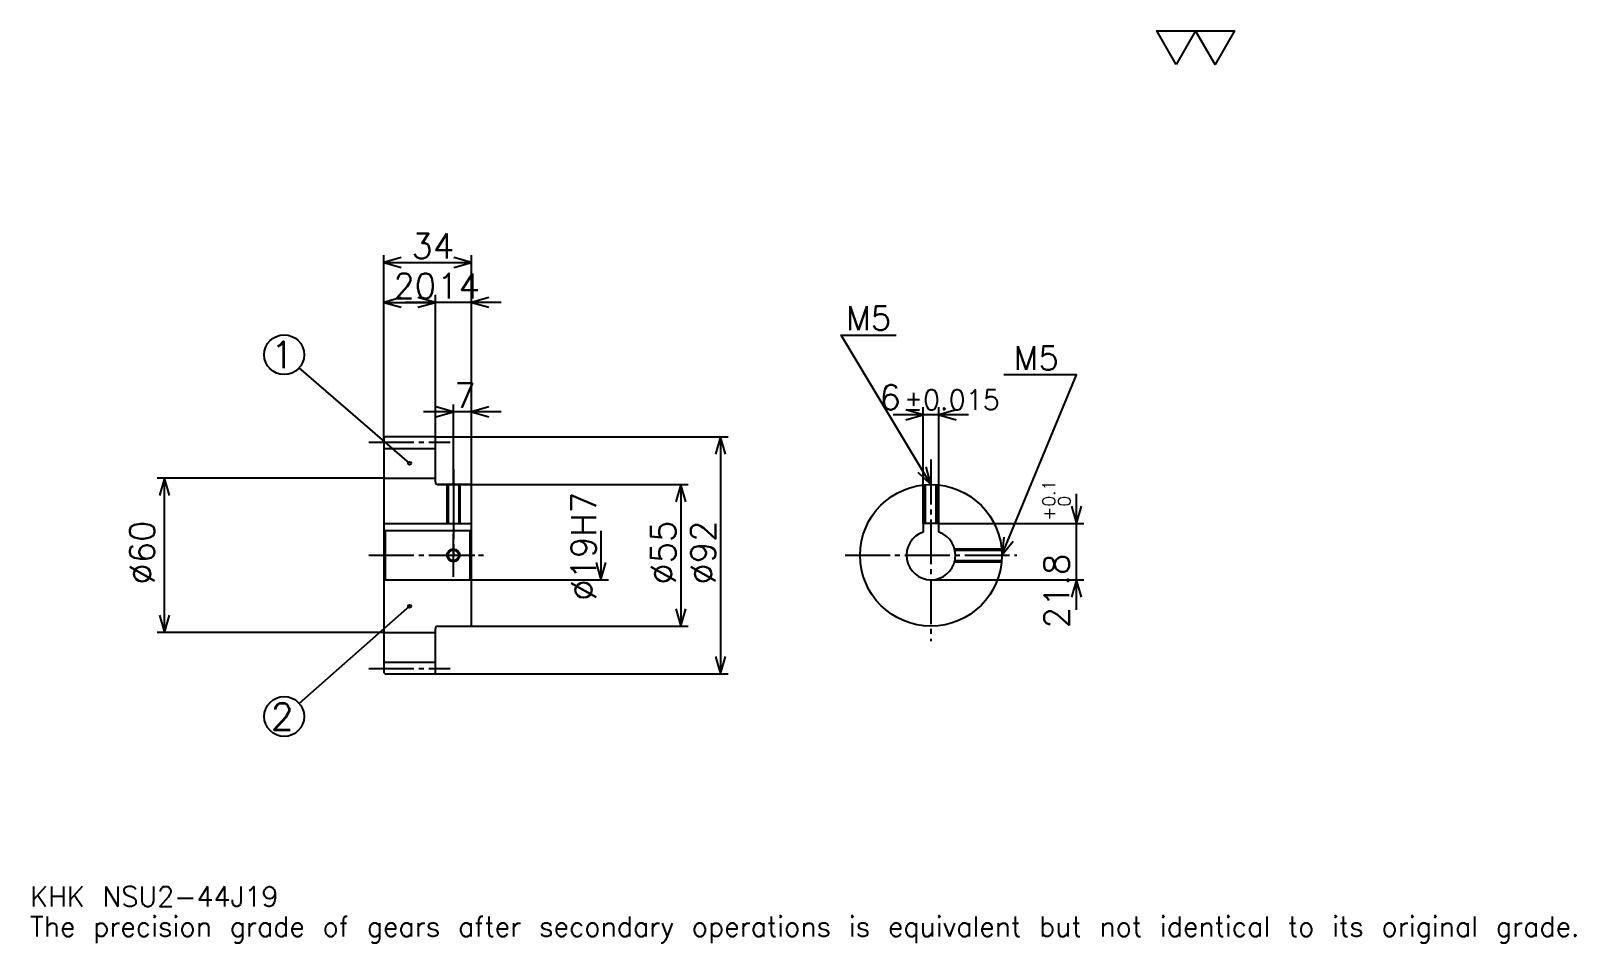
# Model space of a CAD drawing. Extents: x 20 to 620, y 7 to 361.
import ezdxf

# ---------------------------------------------------------------- set-up
doc = ezdxf.new("R2010")
doc.units = 0
doc.linetypes.add('DASHDOT', pattern=[23.217392, 17.413043, -1.934783, 1.934783, -1.934783])
doc.layers.get('0').update_dxf_attribs({"linetype": 'CONTINUOUS'})
doc.layers.add('DASHDOT', color=6, linetype='DASHDOT')
doc.styles.add('KANJI', font='TXT', dxfattribs={"bigfont": 'BIGFONT'})

msp = doc.modelspace()

# ---------------------------------------------------------------- linework, layer by layer
at = {"color": 5}
for p, q in [((156.717407, 203.684784), (156.717407, 274.304352)), ((156.717407, 271.402161), (190.717407, 271.402161)), ((190.717407, 203.684784), (190.717407, 274.304352)), ((176.717407, 203.684784), (176.717407, 258.826111)), ((156.717407, 255.92392), (176.717407, 255.92392)), ((202.326111, 255.92392), (165.108704, 255.92392)), ((166.717407, 193.434784), (123.873535, 230.515778)), ((183.717407, 203.684784), (183.717407, 216.260864)), ((202.326111, 213.358704), (172.108704, 213.358704)), ((383.739136, 212.271744), (354.521759, 212.271744)), ((366.130432, 169.984787), (366.130432, 215.17392)), ((372.130432, 169.984787), (372.130432, 215.17392)), ((156.717407, 203.184784), (156.717407, 203.684784)), ((176.217407, 203.684784), (190.717407, 203.684784)), ((176.717407, 203.184784), (176.717407, 203.684784)), ((183.717407, 185.184784), (183.717407, 203.684784)), ((183.717407, 185.184784), (183.717407, 203.684784)), ((190.717407, 203.684784), (290.358704, 203.684784)), ((190.717407, 184.684784), (190.717407, 203.684784)), ((287.456543, 203.684784), (287.456543, 111.684784)), ((156.717407, 187.684784), (68.684799, 187.684784)), ((71.586975, 127.684784), (71.586975, 187.684784)), ((177.717407, 185.184784), (190.717407, 185.184784)), ((190.717407, 185.184784), (274.880463, 185.184784)), ((271.978271, 185.184784), (271.978271, 130.184784)), ((425.652191, 136.576096), (425.652191, 181.593475)), ((372.130432, 169.984787), (428.554352, 169.984787)), ((241.021759, 167.184784), (241.021759, 148.184784)), ((190.717407, 148.184784), (243.923935, 148.184784)), ((369.130432, 148.184784), (428.554352, 148.184784)), ((166.717407, 137.934784), (123.832016, 100.201378)), ((156.717407, 127.684784), (68.684799, 127.684784)), ((177.717407, 130.184784), (190.717407, 130.184784)), ((190.717407, 130.184784), (274.880463, 130.184784)), ((176.217407, 111.684784), (190.717407, 111.684784)), ((190.717407, 111.684784), (290.358704, 111.684784))]:
    msp.add_line(p, q, dxfattribs=at)
at = {"color": 4}
for p, q in [((156.717407, 199.184784), (176.717407, 199.184784)), ((156.717407, 187.684784), (176.717407, 187.684784)), ((156.717407, 169.984787), (190.717407, 169.984787)), ((157.217407, 167.184784), (157.217407, 148.184784)), ((190.217407, 167.184784), (190.717407, 167.684784)), ((190.217407, 148.184784), (190.717407, 147.684784)), ((156.717407, 127.684784), (176.717407, 127.684784)), ((156.717407, 116.184784), (176.717407, 116.184784))]:
    msp.add_line(p, q, dxfattribs=at)
at = {"color": 7}
msp.add_lwpolyline([(464.347839, 348.260864), (456.802185, 361.339996), (486.984802, 361.339996), (479.439148, 348.260864), (471.893494, 361.339996), (464.347839, 348.260864)], dxfattribs=at)
at = {"color": 5}
for points in [[(163.489151, 273.336975), (156.717407, 271.402161), (163.489151, 269.467407)], [(183.945663, 269.467407), (190.717407, 271.402161), (183.945663, 273.336975)], [(163.489151, 257.858704), (156.717407, 255.92392), (163.489151, 253.989136)], [(169.945663, 253.989136), (176.717407, 255.92392), (169.945663, 257.858704)], [(169.945663, 253.989136), (176.717407, 255.92392), (169.945663, 257.858704)], [(197.489151, 257.858704), (190.717407, 255.92392), (197.489151, 253.989136)], [(369.130432, 185.184784), (334.304382, 243.228271), (355.586975, 243.228271)], [(396.630432, 157.684784), (425.652191, 227.75), (397.404358, 227.75)], [(176.945663, 211.42392), (183.717407, 213.358704), (176.945663, 215.293488)], [(197.489151, 215.293488), (190.717407, 213.358704), (197.489151, 211.42392)], [(359.358704, 210.33696), (366.130432, 212.271744), (359.358704, 214.206528)], [(378.902191, 214.206528), (372.130432, 212.271744), (378.902191, 210.33696)], [(289.391327, 196.91304), (287.456543, 203.684784), (285.521759, 196.91304)], [(363.987366, 189.996063), (369.130432, 185.184784), (367.305481, 191.986938)], [(73.521759, 180.91304), (71.586975, 187.684784), (69.652191, 180.91304)], [(273.913055, 178.41304), (271.978271, 185.184784), (270.043488, 178.41304)], [(423.717407, 176.756531), (425.652191, 169.984787), (427.586975, 176.756531)], [(397.434357, 164.681473), (396.630432, 157.684784), (401.009369, 163.200653)], [(239.086975, 154.956528), (241.021759, 148.184784), (242.956543, 154.956528)], [(427.586975, 141.41304), (425.652191, 148.184784), (423.717407, 141.41304)], [(69.652191, 134.456528), (71.586975, 127.684784), (73.521759, 134.456528)], [(270.043488, 136.956528), (271.978271, 130.184784), (273.913055, 136.956528)], [(285.521759, 118.456528), (287.456543, 111.684784), (289.391327, 118.456528)]]:
    msp.add_lwpolyline(points, dxfattribs=at)
at = {"color": 4}
for points in [[(176.717407, 186.184784), (176.717407, 203.184784), (176.217407, 203.684784), (157.217407, 203.684784), (156.717407, 203.184784), (156.717407, 147.684784)], [(177.717407, 130.184784), (190.217407, 130.184784), (190.717407, 130.684784), (190.717407, 184.684784), (190.217407, 185.184784), (177.717407, 185.184784)], [(181.217407, 185.184784), (181.217407, 169.984787)], [(181.652405, 185.184784), (181.652405, 169.984787)], [(185.78241, 185.184784), (185.78241, 169.984787)], [(186.217407, 185.184784), (186.217407, 169.984787)], [(366.630432, 169.984787), (366.630432, 185.070908)], [(367.06543, 169.984787), (367.06543, 185.107147)], [(371.195435, 169.984787), (371.195435, 185.107147)], [(371.630432, 169.984787), (371.630432, 185.070908)], [(372.130432, 166.698669), (372.130432, 169.984787), (366.130432, 169.984787), (366.130432, 166.698669)], [(156.717407, 147.684784), (157.217407, 148.184784), (190.217407, 148.184784), (190.217407, 167.184784), (157.217407, 167.184784), (156.717407, 167.684784)], [(378.295593, 160.184784), (396.516571, 160.184784)], [(378.40332, 159.749786), (396.552795, 159.749786)], [(378.295593, 155.184784), (396.516571, 155.184784)], [(378.40332, 155.619781), (396.552795, 155.619781)], [(156.717407, 147.684784), (156.717407, 112.184784), (157.217407, 111.684784), (176.217407, 111.684784), (176.717407, 112.184784), (176.717407, 129.184784)]]:
    msp.add_lwpolyline(points, dxfattribs=at)
at = {"color": 5}
for centre, radius in [((118.021759, 235.580444), 7.73913), ((166.717407, 193.434784), 0.580435), ((166.717407, 137.934784), 0.580435), ((118.021759, 95.089127), 7.73913)]:
    msp.add_circle(centre, radius, dxfattribs=at)
at = {"color": 4}
for centre, radius in [((369.130432, 157.684784), 27.5), ((183.717407, 157.684784), 2.065)]:
    msp.add_circle(centre, radius, dxfattribs=at)
at = {"color": 7}
msp.add_circle((183.717407, 157.684784), 2.5, dxfattribs=at)
at = {"color": 4}
for centre, radius, start, end in [((177.717407, 186.184784), 1, 180, 270), ((369.130432, 157.684784), 9.5, 108.408480326, 71.591519674), ((177.717407, 129.184784), 1, 90, 180)]:
    msp.add_arc(centre, radius, start, end, dxfattribs=at)
at = {"layer": 'DASHDOT', "color": 7}
for p, q in [((150.913055, 201.684784), (182.521759, 201.684784)), ((369.130432, 194.858704), (369.130432, 124.380432)), ((183.717407, 185.184784), (183.717407, 157.684784)), ((150.913055, 157.684784), (196.521759, 157.684784)), ((335.826111, 157.684784), (402.434814, 157.684784)), ((150.913055, 113.684784), (182.521759, 113.684784))]:
    msp.add_line(p, q, dxfattribs=at)
for points in [[(183.717407, 190.989136), (183.717407, 164.180435)], [(183.717407, 149.380432), (183.717407, 165.989136)], [(175.413055, 157.684784), (192.021759, 157.684784)]]:
    msp.add_lwpolyline(points, dxfattribs=at)

# ---------------------------------------------------------------- texts
at = {"color": 7, "style": 'KANJI'}
for s, height, p in [('34', 9.673913, (167.429367, 272.950012)), ('20', 9.673913, (160.429367, 257.471741)), ('14', 9.673913, (177.429367, 257.471741)), ('M5', 9.286957, (336.239136, 245.163055)), ('1', 10.318841, (112.862335, 230.421021)), ('M5', 9.286957, (401.273926, 229.684784)), ('7', 9.673913, (184.07338, 214.906525)), ('6', 9.673913, (349.16156, 214.206528)), ('%%p0.015', 7.73913, (358.737549, 214.206528)), ('2', 10.318841, (112.862335, 89.92971)), ('KHK NSU2-44J19', 7.73913, (19.347826, 21.282608)), ('The precision grade of gears after secondary operations is equivalent but not identical to its original grade.', 7.73913, (19.347826, 9.673913))]:
    msp.add_text(s, height=height, dxfattribs=at).set_placement(p)
for s, height, p in [('%%c19H7', 9.673913, (239.086975, 140.029892)), ('0.1', 4.836957, (417.332642, 176.610901)), ('0', 4.836957, (423.330444, 176.610901)), ('+', 4.836957, (417.332642, 171.193512)), ('%%c60', 9.673913, (67.717407, 146.317932)), ('%%c55', 9.673913, (270.043488, 146.317932)), ('%%c92', 9.673913, (285.521759, 146.317932)), ('21.8', 9.673913, (422.750031, 129.320984))]:
    msp.add_text(s, height=height, rotation=90, dxfattribs=at).set_placement(p)

doc.saveas('drawing.dxf')
